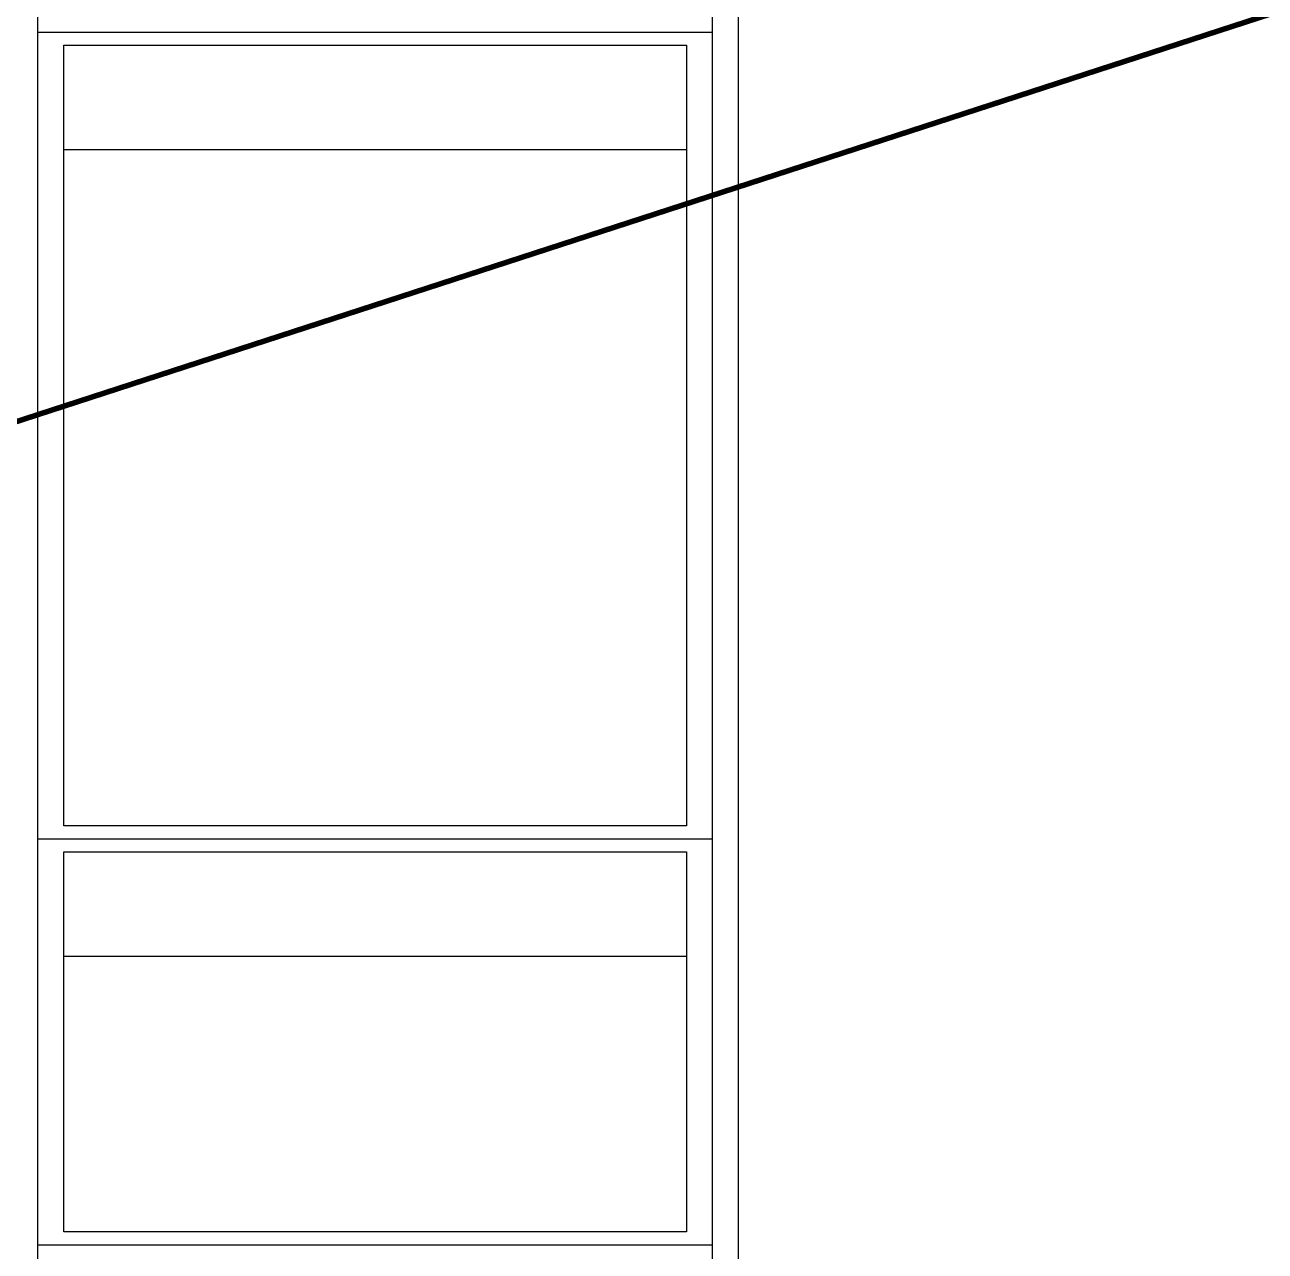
# Model space of a CAD drawing. Extents: x 0 to 840, y 0 to 273.
# Drawn here: x 283.7 to 337.7, y 56 to 109.4 of the extents above; entities that cross this region are included whole.
import ezdxf

# ---------------------------------------------------------------- set-up
doc = ezdxf.new("R2010")
doc.units = 0
doc.linetypes.add('1', pattern=[60.929508, 30.464754, -30.464754])
doc.layers.get('0').update_dxf_attribs({"linetype": 'CONTINUOUS'})
doc.layers.add('图框', color=7, linetype='CONTINUOUS')

msp = doc.modelspace()

# ---------------------------------------------------------------- linework, layer by layer
at = {"color": 7, "linetype": '1', "const_width": 0.239}
msp.add_lwpolyline([(0, 0), (840.158, 273.254)], dxfattribs=at)
msp.add_lwpolyline([(0, 0), (840.158, 273.254)], dxfattribs=at)
at = {"layer": '图框', "color": 7}
for points in [[(314.724, 212.258), (314.724, 4.566), (2.184, 4.566), (2.184, 212.258), (314.724, 212.258)], [(313.595, 211.129), (313.595, 5.694), (284.248, 5.694), (284.248, 211.129), (313.595, 211.129)], [(284.248, 109.099), (313.595, 109.099)], [(312.467, 108.534), (312.467, 74.543), (285.376, 74.543), (285.376, 108.534), (312.467, 108.534)], [(312.467, 108.534), (312.467, 103.979), (285.376, 103.979), (285.376, 108.534), (312.467, 108.534)], [(284.248, 73.978), (313.595, 73.978)], [(285.376, 56.877), (285.376, 73.414), (312.467, 73.414), (312.467, 56.877)], [(312.467, 73.414), (312.467, 68.859), (285.376, 68.859), (285.376, 73.414), (312.467, 73.414)], [(312.467, 68.859), (312.467, 56.877), (285.376, 56.877), (285.376, 68.859)], [(284.248, 56.313), (313.595, 56.313)]]:
    msp.add_lwpolyline(points, dxfattribs=at)
at = {"layer": '图框', "color": 7, "const_width": 0.00000000153}
for points in [[(288.651, 106.257), (287.936, 106.257), (287.74, 105.7), (287.488, 105.7), (288.15, 107.555), (288.455, 107.555), (289.107, 105.7), (288.842, 105.7), (288.651, 106.257)], [(292.279, 106.624), (292.279, 106.624), (292.27, 106.708), (292.241, 106.775), (292.194, 106.825), (292.194, 106.825), (292.135, 106.859), (292.072, 106.879), (292.004, 106.886), (292.004, 106.886), (291.902, 106.872), (291.815, 106.831), (291.742, 106.762), (291.742, 106.762), (291.687, 106.671), (291.654, 106.562), (291.643, 106.435), (291.643, 105.699), (291.431, 105.699), (291.431, 107.555), (291.643, 107.555), (291.643, 106.85), (291.643, 106.85), (291.706, 106.924), (291.769, 106.981), (291.832, 107.022), (291.832, 107.022), (291.901, 107.05), (291.98, 107.066), (292.07, 107.072), (292.07, 107.072), (292.19, 107.061), (292.293, 107.028), (292.377, 106.974), (292.377, 106.974), (292.44, 106.901), (292.478, 106.812), (292.49, 106.708), (292.49, 105.699), (292.279, 105.699), (292.279, 106.624)], [(293.025, 107.288), (292.811, 107.288), (292.811, 107.555), (293.025, 107.555)], [(293.87, 107.034), (293.87, 106.86), (293.651, 106.86), (293.651, 105.947), (293.651, 105.947), (293.654, 105.904), (293.662, 105.873), (293.675, 105.851), (293.675, 105.851), (293.696, 105.838), (293.727, 105.83), (293.768, 105.827), (293.768, 105.827), (293.808, 105.828), (293.842, 105.832), (293.87, 105.837), (293.87, 105.659), (293.87, 105.659), (293.807, 105.649), (293.749, 105.643), (293.697, 105.641), (293.697, 105.641), (293.62, 105.647), (293.557, 105.665), (293.506, 105.696), (293.506, 105.696), (293.469, 105.738), (293.447, 105.79), (293.44, 105.852), (293.44, 106.861), (293.259, 106.861), (293.259, 107.034), (293.44, 107.034), (293.44, 107.4), (293.651, 107.4), (293.651, 107.034), (293.87, 107.034)], [(297.228, 107.034), (297.228, 106.86), (297.009, 106.86), (297.009, 105.947), (297.009, 105.947), (297.012, 105.904), (297.02, 105.873), (297.033, 105.851), (297.033, 105.851), (297.054, 105.838), (297.085, 105.83), (297.126, 105.827), (297.126, 105.827), (297.166, 105.828), (297.2, 105.832), (297.228, 105.837), (297.228, 105.659), (297.228, 105.659), (297.165, 105.649), (297.107, 105.643), (297.055, 105.641), (297.055, 105.641), (296.978, 105.647), (296.914, 105.665), (296.864, 105.696), (296.864, 105.696), (296.827, 105.738), (296.805, 105.79), (296.798, 105.852), (296.798, 106.861), (296.617, 106.861), (296.617, 107.034), (296.798, 107.034), (296.798, 107.4), (297.009, 107.4), (297.009, 107.034), (297.228, 107.034)], [(298.527, 107.555), (298.667, 107.555), (298.063, 105.649), (297.923, 105.649), (298.527, 107.555)], [(299.382, 105.7), (299.382, 107.555), (300.098, 107.555), (300.098, 107.555), (300.317, 107.528), (300.502, 107.446), (300.653, 107.309), (300.653, 107.309), (300.764, 107.123), (300.831, 106.897), (300.854, 106.629), (300.854, 106.629), (300.831, 106.361), (300.764, 106.134), (300.651, 105.948), (300.651, 105.948), (300.5, 105.81), (300.315, 105.727), (300.098, 105.7), (299.382, 105.7)], [(303.949, 107.288), (303.736, 107.288), (303.736, 107.555), (303.949, 107.555)], [(288.3, 107.301), (287.995, 106.456), (288.585, 106.456)], [(289.939, 106.848), (289.939, 106.848), (289.809, 106.834), (289.702, 106.801), (289.619, 106.748), (289.619, 106.748), (289.559, 106.667), (289.524, 106.548), (289.512, 106.392), (289.512, 105.699), (289.298, 105.699), (289.298, 107.033), (289.494, 107.033), (289.494, 106.792), (289.494, 106.792), (289.554, 106.882), (289.613, 106.954), (289.671, 107.007), (289.671, 107.007), (289.73, 107.043), (289.792, 107.064), (289.858, 107.072), (289.858, 107.072), (289.88, 107.071), (289.907, 107.068), (289.939, 107.064), (289.939, 106.848)], [(291.187, 106.585), (290.973, 106.585), (290.973, 106.585), (290.953, 106.672), (290.919, 106.743), (290.871, 106.801), (290.871, 106.801), (290.811, 106.842), (290.74, 106.867), (290.657, 106.876), (290.657, 106.876), (290.55, 106.86), (290.46, 106.813), (290.386, 106.734), (290.386, 106.734), (290.332, 106.628), (290.299, 106.498), (290.288, 106.344), (290.288, 106.344), (290.299, 106.197), (290.332, 106.073), (290.387, 105.972), (290.387, 105.972), (290.462, 105.897), (290.554, 105.852), (290.662, 105.837), (290.662, 105.837), (290.82, 105.873), (290.928, 105.979), (290.988, 106.158), (291.202, 106.158), (291.202, 106.158), (291.175, 106.007), (291.12, 105.88), (291.039, 105.777), (291.039, 105.777), (290.933, 105.701), (290.806, 105.656), (290.657, 105.641), (290.657, 105.641), (290.488, 105.662), (290.344, 105.725), (290.226, 105.831), (290.226, 105.831), (290.137, 105.972), (290.084, 106.143), (290.067, 106.344), (290.067, 106.344), (290.084, 106.549), (290.138, 106.726), (290.228, 106.873), (290.228, 106.873), (290.348, 106.983), (290.492, 107.05), (290.66, 107.072), (290.66, 107.072), (290.804, 107.058), (290.927, 107.016), (291.03, 106.947), (291.03, 106.947), (291.109, 106.851), (291.161, 106.731), (291.187, 106.585)], [(293.025, 107.034), (293.025, 105.7), (292.814, 105.7), (292.814, 107.034), (293.025, 107.034)], [(295.201, 106.295), (294.219, 106.295), (294.219, 106.295), (294.233, 106.165), (294.269, 106.054), (294.327, 105.962), (294.327, 105.962), (294.404, 105.892), (294.499, 105.851), (294.611, 105.837), (294.611, 105.837), (294.765, 105.867), (294.881, 105.956), (294.96, 106.104), (295.173, 106.104), (295.173, 106.104), (295.134, 105.969), (295.07, 105.855), (294.983, 105.763), (294.983, 105.763), (294.874, 105.695), (294.747, 105.655), (294.603, 105.641), (294.603, 105.641), (294.429, 105.662), (294.282, 105.725), (294.16, 105.831), (294.16, 105.831), (294.07, 105.973), (294.015, 106.145), (293.997, 106.349), (293.997, 106.349), (294.016, 106.553), (294.071, 106.728), (294.164, 106.874), (294.164, 106.874), (294.288, 106.984), (294.436, 107.05), (294.608, 107.072), (294.608, 107.072), (294.938, 106.985), (295.136, 106.727), (295.201, 106.295)], [(294.975, 106.468), (294.975, 106.468), (294.963, 106.578), (294.929, 106.674), (294.871, 106.759), (294.871, 106.759), (294.795, 106.824), (294.707, 106.863), (294.606, 106.876), (294.606, 106.876), (294.505, 106.863), (294.417, 106.827), (294.341, 106.765), (294.341, 106.765), (294.282, 106.683), (294.243, 106.584), (294.224, 106.468)], [(296.474, 106.585), (296.261, 106.585), (296.261, 106.585), (296.24, 106.672), (296.206, 106.743), (296.159, 106.801), (296.159, 106.801), (296.099, 106.842), (296.027, 106.867), (295.945, 106.876), (295.945, 106.876), (295.838, 106.86), (295.747, 106.813), (295.674, 106.734), (295.674, 106.734), (295.619, 106.628), (295.587, 106.498), (295.576, 106.344), (295.576, 106.344), (295.587, 106.197), (295.62, 106.073), (295.675, 105.972), (295.675, 105.972), (295.75, 105.897), (295.841, 105.852), (295.95, 105.837), (295.95, 105.837), (296.107, 105.873), (296.216, 105.979), (296.276, 106.158), (296.489, 106.158), (296.489, 106.158), (296.462, 106.007), (296.408, 105.88), (296.326, 105.777), (296.326, 105.777), (296.221, 105.701), (296.093, 105.656), (295.945, 105.641), (295.945, 105.641), (295.776, 105.662), (295.632, 105.725), (295.513, 105.831), (295.513, 105.831), (295.425, 105.972), (295.372, 106.143), (295.354, 106.344), (295.354, 106.344), (295.372, 106.549), (295.426, 106.726), (295.516, 106.873), (295.516, 106.873), (295.635, 106.983), (295.779, 107.05), (295.947, 107.072), (295.947, 107.072), (296.091, 107.058), (296.215, 107.016), (296.318, 106.947), (296.318, 106.947), (296.397, 106.851), (296.449, 106.731), (296.474, 106.585)], [(300.057, 105.908), (300.057, 105.908), (300.226, 105.929), (300.365, 105.99), (300.475, 106.092), (300.475, 106.092), (300.554, 106.232), (300.601, 106.411), (300.617, 106.626), (300.617, 106.626), (300.601, 106.843), (300.554, 107.022), (300.475, 107.163), (300.475, 107.163), (300.365, 107.265), (300.226, 107.326), (300.057, 107.347), (299.619, 107.347), (299.619, 105.908)], [(302.236, 106.295), (301.253, 106.295), (301.253, 106.295), (301.268, 106.165), (301.304, 106.054), (301.362, 105.962), (301.362, 105.962), (301.439, 105.892), (301.534, 105.851), (301.645, 105.837), (301.645, 105.837), (301.8, 105.867), (301.916, 105.956), (301.994, 106.104), (302.208, 106.104), (302.208, 106.104), (302.169, 105.969), (302.105, 105.855), (302.017, 105.763), (302.017, 105.763), (301.908, 105.695), (301.782, 105.655), (301.638, 105.641), (301.638, 105.641), (301.464, 105.662), (301.316, 105.725), (301.195, 105.831), (301.195, 105.831), (301.104, 105.973), (301.05, 106.145), (301.032, 106.349), (301.032, 106.349), (301.05, 106.553), (301.106, 106.728), (301.199, 106.874), (301.199, 106.874), (301.322, 106.984), (301.47, 107.05), (301.643, 107.072), (301.643, 107.072), (301.972, 106.985), (302.17, 106.727), (302.236, 106.295)], [(302.009, 106.468), (302.009, 106.468), (301.998, 106.578), (301.963, 106.674), (301.905, 106.759), (301.905, 106.759), (301.829, 106.824), (301.741, 106.863), (301.64, 106.876), (301.64, 106.876), (301.54, 106.863), (301.451, 106.827), (301.376, 106.765), (301.376, 106.765), (301.316, 106.683), (301.277, 106.584), (301.258, 106.468)], [(302.623, 106.097), (302.623, 106.097), (302.639, 106.022), (302.667, 105.959), (302.706, 105.907), (302.706, 105.907), (302.763, 105.868), (302.844, 105.845), (302.949, 105.837), (302.949, 105.837), (303.036, 105.843), (303.111, 105.863), (303.174, 105.894), (303.174, 105.894), (303.221, 105.937), (303.25, 105.987), (303.259, 106.046), (303.259, 106.046), (303.254, 106.092), (303.238, 106.131), (303.211, 106.163), (303.211, 106.163), (303.172, 106.19), (303.119, 106.213), (303.053, 106.232), (302.855, 106.28), (302.855, 106.28), (302.713, 106.321), (302.603, 106.368), (302.525, 106.421), (302.525, 106.421), (302.473, 106.486), (302.442, 106.567), (302.432, 106.665), (302.432, 106.665), (302.448, 106.78), (302.494, 106.879), (302.572, 106.961), (302.572, 106.961), (302.676, 107.023), (302.799, 107.06), (302.944, 107.072), (302.944, 107.072), (303.086, 107.06), (303.205, 107.024), (303.3, 106.965), (303.3, 106.965), (303.37, 106.884), (303.412, 106.783), (303.427, 106.662), (303.203, 106.662), (303.203, 106.662), (303.17, 106.781), (303.081, 106.852), (302.936, 106.876), (302.936, 106.876), (302.855, 106.87), (302.787, 106.852), (302.73, 106.821), (302.73, 106.821), (302.687, 106.781), (302.662, 106.732), (302.653, 106.675), (302.653, 106.675), (302.66, 106.63), (302.68, 106.592), (302.712, 106.559), (302.712, 106.559), (302.759, 106.531), (302.822, 106.506), (302.9, 106.484), (303.104, 106.435), (303.104, 106.435), (303.224, 106.399), (303.32, 106.353), (303.392, 106.299), (303.392, 106.299), (303.441, 106.234), (303.471, 106.156), (303.481, 106.064), (303.481, 106.064), (303.464, 105.944), (303.415, 105.841), (303.332, 105.756), (303.332, 105.756), (303.221, 105.692), (303.087, 105.654), (302.931, 105.641), (302.931, 105.641), (302.642, 105.692), (302.465, 105.844), (302.399, 106.097), (302.623, 106.097)], [(303.949, 107.034), (303.949, 105.7), (303.738, 105.7), (303.738, 107.034), (303.949, 107.034)], [(304.759, 105.641), (304.759, 105.641), (304.611, 105.662), (304.481, 105.726), (304.367, 105.833), (304.367, 105.833), (304.279, 105.975), (304.226, 106.145), (304.209, 106.344), (304.209, 106.344), (304.226, 106.547), (304.279, 106.723), (304.366, 106.871), (304.366, 106.871), (304.481, 106.982), (304.618, 107.049), (304.777, 107.072), (304.777, 107.072), (304.933, 107.046), (305.069, 106.969), (305.184, 106.84), (305.158, 107.033), (305.38, 107.033), (305.38, 105.918), (305.38, 105.918), (305.377, 105.798), (305.37, 105.692), (305.357, 105.599), (305.357, 105.599), (305.338, 105.515), (305.309, 105.436), (305.273, 105.361), (305.273, 105.361), (305.226, 105.294), (305.165, 105.24), (305.091, 105.198), (305.091, 105.198), (305.003, 105.168), (304.901, 105.15), (304.784, 105.145), (304.784, 105.145), (304.639, 105.156), (304.514, 105.192), (304.41, 105.251), (304.41, 105.251), (304.33, 105.332), (304.278, 105.43), (304.252, 105.547), (304.469, 105.547), (304.469, 105.547), (304.52, 105.422), (304.628, 105.348), (304.792, 105.323), (304.792, 105.323), (304.919, 105.336), (305.017, 105.377), (305.085, 105.444), (305.085, 105.444), (305.128, 105.538), (305.155, 105.661), (305.164, 105.812), (305.164, 105.88), (305.164, 105.88), (305.103, 105.804), (305.042, 105.742), (304.979, 105.697), (304.979, 105.697), (304.912, 105.666), (304.839, 105.647), (304.759, 105.641)], [(304.799, 106.876), (304.694, 106.86), (304.604, 106.814), (304.53, 106.736), (304.53, 106.736), (304.475, 106.631), (304.441, 106.505), (304.43, 106.357), (304.43, 106.357), (304.441, 106.207), (304.475, 106.08), (304.53, 105.976), (304.53, 105.976), (304.604, 105.899), (304.695, 105.853), (304.802, 105.837), (304.802, 105.837), (304.906, 105.852), (304.994, 105.898), (305.067, 105.973), (305.067, 105.973), (305.121, 106.076), (305.153, 106.201), (305.164, 106.349), (305.164, 106.349), (305.153, 106.503), (305.121, 106.632), (305.068, 106.737), (305.068, 106.737), (304.996, 106.814), (304.906, 106.86), (304.799, 106.876)], [(305.686, 107.034), (305.882, 107.034), (305.882, 106.81), (305.882, 106.81), (305.943, 106.894), (306.007, 106.961), (306.074, 107.011), (306.074, 107.011), (306.148, 107.045), (306.231, 107.065), (306.325, 107.072), (306.325, 107.072), (306.445, 107.061), (306.547, 107.028), (306.633, 106.973), (306.633, 106.973), (306.696, 106.899), (306.734, 106.811), (306.747, 106.708), (306.747, 105.7), (306.536, 105.7), (306.536, 106.624), (306.536, 106.624), (306.528, 106.698), (306.503, 106.762), (306.462, 106.815), (306.462, 106.815), (306.407, 106.854), (306.34, 106.878), (306.261, 106.886), (306.261, 106.886), (306.159, 106.872), (306.072, 106.831), (305.999, 106.762), (305.999, 106.762), (305.943, 106.671), (305.91, 106.562), (305.899, 106.435), (305.899, 105.7), (305.686, 105.7), (305.686, 107.034)], [(308.18, 106.295), (307.198, 106.295), (307.198, 106.295), (307.212, 106.165), (307.248, 106.054), (307.306, 105.962), (307.306, 105.962), (307.383, 105.892), (307.478, 105.851), (307.59, 105.837), (307.59, 105.837), (307.744, 105.867), (307.86, 105.956), (307.939, 106.104), (308.152, 106.104), (308.152, 106.104), (308.113, 105.969), (308.049, 105.855), (307.961, 105.763), (307.961, 105.763), (307.852, 105.695), (307.726, 105.655), (307.582, 105.641), (307.582, 105.641), (307.408, 105.662), (307.261, 105.725), (307.139, 105.831), (307.139, 105.831), (307.049, 105.973), (306.994, 106.145), (306.976, 106.349), (306.976, 106.349), (306.995, 106.553), (307.05, 106.728), (307.143, 106.874), (307.143, 106.874), (307.266, 106.984), (307.414, 107.05), (307.587, 107.072), (307.587, 107.072), (307.917, 106.985), (308.114, 106.727), (308.18, 106.295)], [(307.954, 106.468), (307.954, 106.468), (307.942, 106.578), (307.907, 106.674), (307.849, 106.759), (307.849, 106.759), (307.774, 106.824), (307.685, 106.863), (307.585, 106.876), (307.585, 106.876), (307.484, 106.863), (307.396, 106.827), (307.32, 106.765), (307.32, 106.765), (307.261, 106.683), (307.222, 106.584), (307.203, 106.468)], [(309.051, 106.848), (309.051, 106.848), (308.92, 106.834), (308.813, 106.801), (308.73, 106.748), (308.73, 106.748), (308.671, 106.667), (308.635, 106.548), (308.623, 106.392), (308.623, 105.699), (308.41, 105.699), (308.41, 107.033), (308.606, 107.033), (308.606, 106.792), (308.606, 106.792), (308.666, 106.882), (308.725, 106.954), (308.783, 107.007), (308.783, 107.007), (308.841, 107.043), (308.904, 107.064), (308.97, 107.072), (308.97, 107.072), (308.991, 107.071), (309.018, 107.068), (309.051, 107.064), (309.051, 106.848)], [(288.912, 71.853), (288.912, 71.853), (288.896, 71.705), (288.848, 71.578), (288.768, 71.472), (288.768, 71.472), (288.662, 71.392), (288.537, 71.344), (288.392, 71.328), (287.809, 71.328), (287.809, 70.542), (287.572, 70.542), (287.572, 72.398), (288.339, 72.398), (288.339, 72.398), (288.508, 72.382), (288.649, 72.335), (288.763, 72.256), (288.763, 72.256), (288.845, 72.149), (288.895, 72.014), (288.912, 71.853)], [(291.679, 72.13), (291.467, 72.13), (291.467, 72.398), (291.679, 72.398)], [(297.511, 72.398), (297.511, 70.542), (297.244, 70.542), (296.284, 72.046), (296.284, 70.542), (296.06, 70.542), (296.06, 72.398), (296.317, 72.398), (297.287, 70.88), (297.287, 72.398), (297.511, 72.398)], [(288.303, 71.537), (288.303, 71.537), (288.408, 71.547), (288.497, 71.576), (288.569, 71.624), (288.569, 71.624), (288.622, 71.689), (288.654, 71.769), (288.665, 71.863), (288.665, 71.863), (288.654, 71.958), (288.622, 72.037), (288.569, 72.102), (288.569, 72.102), (288.497, 72.151), (288.408, 72.179), (288.303, 72.189), (287.809, 72.189), (287.809, 71.537)], [(289.833, 71.69), (289.833, 71.69), (289.703, 71.677), (289.596, 71.643), (289.512, 71.59), (289.512, 71.59), (289.453, 71.509), (289.417, 71.39), (289.406, 71.234), (289.406, 70.542), (289.192, 70.542), (289.192, 71.876), (289.388, 71.876), (289.388, 71.634), (289.388, 71.634), (289.448, 71.724), (289.507, 71.796), (289.565, 71.849), (289.565, 71.849), (289.623, 71.885), (289.686, 71.906), (289.752, 71.914), (289.752, 71.914), (289.773, 71.913), (289.8, 71.91), (289.833, 71.906), (289.833, 71.69)], [(290.561, 71.914), (290.561, 71.914), (290.739, 71.893), (290.888, 71.83), (291.008, 71.724), (291.008, 71.724), (291.096, 71.58), (291.149, 71.402), (291.167, 71.188), (291.167, 71.188), (291.149, 70.985), (291.095, 70.813), (291.006, 70.672), (291.006, 70.672), (290.885, 70.567), (290.737, 70.504), (290.564, 70.483), (290.564, 70.483), (290.388, 70.504), (290.24, 70.567), (290.12, 70.673), (290.12, 70.673), (290.031, 70.816), (289.978, 70.991), (289.96, 71.199), (289.96, 71.199), (289.978, 71.406), (290.032, 71.582), (290.121, 71.724), (290.121, 71.724), (290.241, 71.83), (290.388, 71.893), (290.561, 71.914)], [(291.467, 71.876), (291.679, 71.876), (291.679, 70.264), (291.679, 70.264), (291.638, 70.11), (291.517, 70.018), (291.315, 69.987), (291.315, 69.987), (291.292, 69.988), (291.268, 69.99), (291.244, 69.994), (291.244, 70.175), (291.244, 70.175), (291.264, 70.172), (291.283, 70.171), (291.302, 70.17), (291.302, 70.17), (291.357, 70.174), (291.4, 70.188), (291.431, 70.21), (291.431, 70.21), (291.451, 70.243), (291.463, 70.289), (291.467, 70.348), (291.467, 71.876)], [(293.143, 71.137), (292.16, 71.137), (292.16, 71.137), (292.174, 71.008), (292.21, 70.896), (292.268, 70.804), (292.268, 70.804), (292.346, 70.735), (292.44, 70.693), (292.552, 70.679), (292.552, 70.679), (292.706, 70.709), (292.822, 70.798), (292.901, 70.946), (293.115, 70.946), (293.115, 70.946), (293.075, 70.811), (293.012, 70.698), (292.924, 70.605), (292.924, 70.605), (292.815, 70.537), (292.688, 70.497), (292.544, 70.483), (292.544, 70.483), (292.371, 70.504), (292.223, 70.567), (292.101, 70.673), (292.101, 70.673), (292.011, 70.815), (291.957, 70.987), (291.938, 71.191), (291.938, 71.191), (291.957, 71.395), (292.013, 71.571), (292.105, 71.717), (292.105, 71.717), (292.229, 71.826), (292.377, 71.892), (292.549, 71.914), (292.549, 71.914), (292.879, 71.828), (293.077, 71.569), (293.143, 71.137)], [(294.416, 71.428), (294.202, 71.428), (294.202, 71.428), (294.181, 71.514), (294.147, 71.585), (294.1, 71.643), (294.1, 71.643), (294.04, 71.684), (293.969, 71.709), (293.886, 71.718), (293.886, 71.718), (293.779, 71.702), (293.689, 71.655), (293.615, 71.577), (293.615, 71.577), (293.56, 71.47), (293.528, 71.34), (293.517, 71.186), (293.517, 71.186), (293.528, 71.039), (293.561, 70.915), (293.616, 70.814), (293.616, 70.814), (293.691, 70.739), (293.782, 70.694), (293.891, 70.679), (293.891, 70.679), (294.048, 70.715), (294.157, 70.822), (294.217, 71), (294.431, 71), (294.431, 71), (294.403, 70.849), (294.349, 70.722), (294.268, 70.619), (294.268, 70.619), (294.162, 70.544), (294.035, 70.498), (293.886, 70.483), (293.886, 70.483), (293.717, 70.504), (293.573, 70.567), (293.454, 70.673), (293.454, 70.673), (293.366, 70.814), (293.313, 70.985), (293.295, 71.186), (293.295, 71.186), (293.313, 71.392), (293.367, 71.568), (293.457, 71.715), (293.457, 71.715), (293.577, 71.826), (293.72, 71.892), (293.888, 71.914), (293.888, 71.914), (294.033, 71.9), (294.156, 71.858), (294.259, 71.789), (294.259, 71.789), (294.338, 71.693), (294.39, 71.573), (294.416, 71.428)], [(295.169, 71.876), (295.169, 71.703), (294.95, 71.703), (294.95, 70.789), (294.95, 70.789), (294.953, 70.746), (294.961, 70.715), (294.974, 70.693), (294.974, 70.693), (294.995, 70.68), (295.026, 70.672), (295.067, 70.669), (295.067, 70.669), (295.107, 70.67), (295.141, 70.674), (295.169, 70.679), (295.169, 70.501), (295.169, 70.501), (295.106, 70.491), (295.048, 70.485), (294.996, 70.483), (294.996, 70.483), (294.919, 70.489), (294.856, 70.508), (294.805, 70.538), (294.805, 70.538), (294.768, 70.58), (294.746, 70.632), (294.739, 70.695), (294.739, 71.703), (294.558, 71.703), (294.558, 71.876), (294.739, 71.876), (294.739, 72.242), (294.95, 72.242), (294.95, 71.876), (295.169, 71.876)], [(297.85, 71.481), (297.85, 71.481), (297.916, 71.722), (298.094, 71.866), (298.384, 71.914), (298.384, 71.914), (298.536, 71.904), (298.66, 71.873), (298.759, 71.821), (298.759, 71.821), (298.829, 71.75), (298.872, 71.659), (298.886, 71.55), (298.886, 70.766), (298.886, 70.766), (298.899, 70.708), (298.937, 70.673), (299, 70.661), (299, 70.661), (299.016, 70.662), (299.031, 70.664), (299.046, 70.666), (299.046, 70.506), (299.046, 70.506), (298.99, 70.493), (298.942, 70.486), (298.901, 70.483), (298.901, 70.483), (298.839, 70.488), (298.787, 70.504), (298.747, 70.53), (298.747, 70.53), (298.717, 70.568), (298.695, 70.617), (298.682, 70.679), (298.682, 70.679), (298.537, 70.57), (298.386, 70.505), (298.229, 70.483), (298.229, 70.483), (298.104, 70.495), (297.998, 70.531), (297.91, 70.59), (297.91, 70.59), (297.844, 70.67), (297.804, 70.765), (297.791, 70.878), (297.791, 70.878), (297.792, 70.916), (297.796, 70.951), (297.803, 70.985), (297.803, 70.985), (297.81, 71.016), (297.819, 71.044), (297.828, 71.07), (297.828, 71.07), (297.84, 71.094), (297.856, 71.117), (297.877, 71.139), (297.877, 71.139), (297.9, 71.159), (297.92, 71.176), (297.937, 71.191), (297.937, 71.191), (297.957, 71.204), (297.984, 71.217), (298.019, 71.23), (298.019, 71.23), (298.054, 71.242), (298.083, 71.251), (298.107, 71.258), (298.107, 71.258), (298.132, 71.265), (298.168, 71.272), (298.214, 71.28), (298.214, 71.28), (298.26, 71.288), (298.297, 71.293), (298.326, 71.298), (298.326, 71.298), (298.356, 71.302), (298.398, 71.308), (298.453, 71.316), (298.453, 71.316), (298.528, 71.328), (298.585, 71.344), (298.626, 71.364), (298.626, 71.364), (298.653, 71.39), (298.669, 71.423), (298.674, 71.463), (298.674, 71.519), (298.674, 71.519), (298.666, 71.579), (298.64, 71.628), (298.597, 71.667), (298.597, 71.667), (298.538, 71.695), (298.464, 71.712), (298.377, 71.718), (298.377, 71.718), (298.286, 71.711), (298.211, 71.692), (298.153, 71.66), (298.153, 71.66), (298.109, 71.615), (298.079, 71.555), (298.063, 71.481), (297.85, 71.481)], [(299.25, 71.876), (299.446, 71.876), (299.446, 71.687), (299.446, 71.687), (299.505, 71.76), (299.565, 71.817), (299.628, 71.86), (299.628, 71.86), (299.696, 71.89), (299.772, 71.908), (299.856, 71.914), (299.856, 71.914), (300.005, 71.891), (300.125, 71.823), (300.215, 71.71), (300.215, 71.71), (300.277, 71.778), (300.339, 71.83), (300.401, 71.868), (300.401, 71.868), (300.466, 71.894), (300.541, 71.909), (300.625, 71.914), (300.625, 71.914), (300.739, 71.903), (300.835, 71.871), (300.911, 71.818), (300.911, 71.818), (300.967, 71.745), (301, 71.653), (301.012, 71.542), (301.012, 70.542), (300.798, 70.542), (300.798, 71.461), (300.798, 71.461), (300.791, 71.539), (300.769, 71.605), (300.733, 71.658), (300.733, 71.658), (300.684, 71.697), (300.623, 71.72), (300.551, 71.728), (300.551, 71.728), (300.469, 71.717), (300.395, 71.683), (300.329, 71.626), (300.329, 71.626), (300.279, 71.553), (300.248, 71.471), (300.238, 71.379), (300.238, 70.542), (300.024, 70.542), (300.024, 71.461), (300.024, 71.461), (300.017, 71.539), (299.995, 71.605), (299.959, 71.658), (299.959, 71.658), (299.91, 71.697), (299.849, 71.72), (299.777, 71.728), (299.777, 71.728), (299.695, 71.717), (299.621, 71.683), (299.556, 71.626), (299.556, 71.626), (299.505, 71.553), (299.474, 71.471), (299.464, 71.379), (299.464, 70.542), (299.25, 70.542), (299.25, 71.876)], [(302.445, 71.137), (301.462, 71.137), (301.462, 71.137), (301.476, 71.008), (301.512, 70.896), (301.57, 70.804), (301.57, 70.804), (301.648, 70.735), (301.742, 70.693), (301.854, 70.679), (301.854, 70.679), (302.008, 70.709), (302.125, 70.798), (302.203, 70.946), (302.417, 70.946), (302.417, 70.946), (302.377, 70.811), (302.314, 70.698), (302.226, 70.605), (302.226, 70.605), (302.117, 70.537), (301.99, 70.497), (301.846, 70.483), (301.846, 70.483), (301.673, 70.504), (301.525, 70.567), (301.404, 70.673), (301.404, 70.673), (301.313, 70.815), (301.259, 70.987), (301.241, 71.191), (301.241, 71.191), (301.259, 71.395), (301.315, 71.571), (301.407, 71.717), (301.407, 71.717), (301.531, 71.826), (301.679, 71.892), (301.852, 71.914), (301.852, 71.914), (302.181, 71.828), (302.379, 71.569), (302.445, 71.137)], [(290.564, 71.718), (290.453, 71.703), (290.36, 71.656), (290.284, 71.579), (290.284, 71.579), (290.227, 71.475), (290.193, 71.348), (290.182, 71.199), (290.182, 71.199), (290.193, 71.049), (290.227, 70.922), (290.284, 70.818), (290.284, 70.818), (290.36, 70.741), (290.453, 70.695), (290.564, 70.679), (290.564, 70.679), (290.673, 70.695), (290.766, 70.741), (290.842, 70.818), (290.842, 70.818), (290.9, 70.921), (290.934, 71.046), (290.946, 71.191), (290.946, 71.191), (290.934, 71.344), (290.901, 71.473), (290.845, 71.578), (290.845, 71.578), (290.769, 71.656), (290.675, 71.703), (290.564, 71.718)], [(292.916, 71.311), (292.916, 71.311), (292.904, 71.42), (292.87, 71.517), (292.812, 71.601), (292.812, 71.601), (292.736, 71.666), (292.648, 71.705), (292.547, 71.718), (292.547, 71.718), (292.446, 71.706), (292.358, 71.669), (292.282, 71.607), (292.282, 71.607), (292.223, 71.525), (292.184, 71.426), (292.165, 71.311)], [(302.218, 71.311), (302.218, 71.311), (302.207, 71.42), (302.172, 71.517), (302.114, 71.601), (302.114, 71.601), (302.038, 71.666), (301.95, 71.705), (301.849, 71.718), (301.849, 71.718), (301.748, 71.706), (301.66, 71.669), (301.584, 71.607), (301.584, 71.607), (301.525, 71.525), (301.486, 71.426), (301.467, 71.311)], [(298.275, 70.669), (298.385, 70.679), (298.481, 70.71), (298.562, 70.762), (298.562, 70.762), (298.625, 70.825), (298.662, 70.892), (298.674, 70.962), (298.674, 71.201), (298.674, 71.201), (298.625, 71.182), (298.561, 71.165), (298.482, 71.15), (298.482, 71.15), (298.4, 71.137), (298.326, 71.125), (298.259, 71.114), (298.259, 71.114), (298.199, 71.099), (298.142, 71.075), (298.089, 71.042), (298.089, 71.042), (298.046, 70.998), (298.021, 70.945), (298.012, 70.882), (298.012, 70.882), (298.02, 70.82), (298.043, 70.767), (298.081, 70.725), (298.081, 70.725), (298.133, 70.694), (298.198, 70.675), (298.275, 70.669)]]:
    msp.add_lwpolyline(points, dxfattribs=at)

doc.saveas('drawing.dxf')
